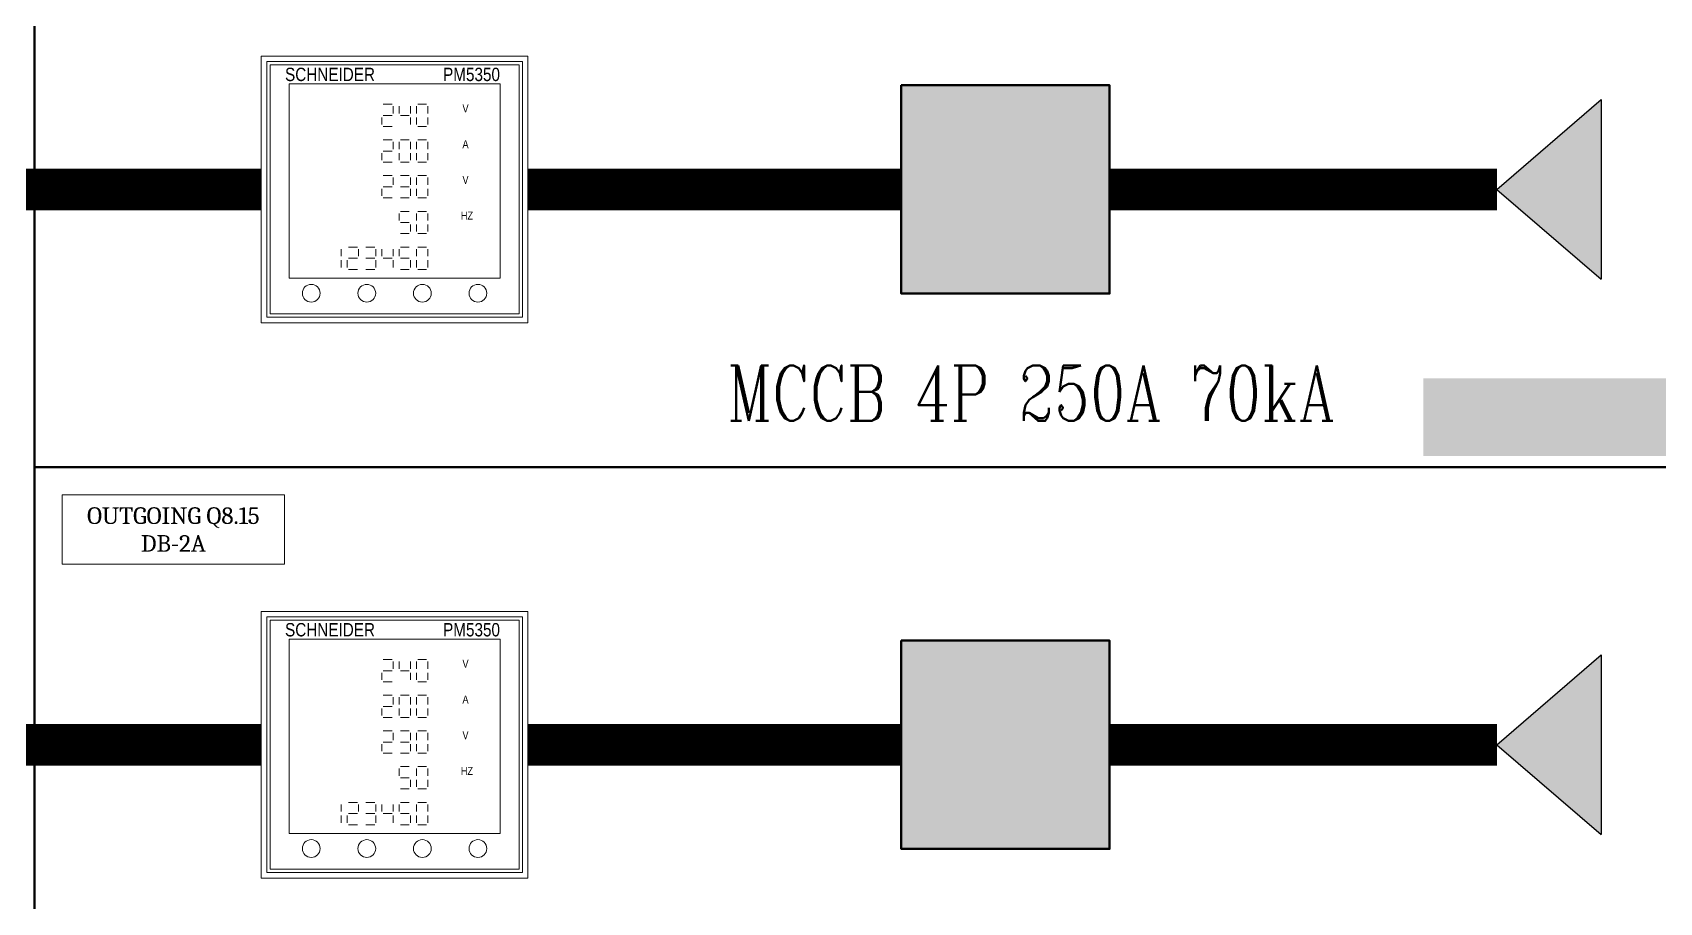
# Model space of a CAD drawing. Header units: millimetres. Extents: x -116965 to 323937, y 291661 to 566926.
# Drawn here: x -45932 to -45347, y 328583 to 328896 of the extents above; entities that cross this region are included whole.
import ezdxf
from ezdxf.enums import TextEntityAlignment as Align

# ---------------------------------------------------------------- set-up
doc = ezdxf.new("R2010")
doc.units = ezdxf.units.MM
doc.layers.get('0').update_dxf_attribs({"lineweight": 18})
doc.layers.add('BASE', color=7, linetype='Continuous', lineweight=15)
doc.layers.add('hw_Text', color=7, linetype='Continuous', lineweight=13)
doc.layers.add('C00-00-00', color=7, linetype='Continuous')
doc.layers.add('C32-AD-3C', color=7, linetype='Continuous', true_color=0x32ad3c)
doc.layers.add('C49-50-57', color=7, linetype='Continuous', true_color=0x495057)
doc.styles.add('hw_Block', font='complex.shx', dxfattribs={"width": 0.75})
doc.styles.add('hw_Block.', font='Cambria.ttf')
doc.styles.add('VnArial', font='')
doc.styles.get('VnArial').set_extended_font_data('.VnArial NarrowH')

# ---------------------------------------------------------------- blocks, each defined once
blk = doc.blocks.new('1232')
at = {"color": 7, "linetype": 'Continuous', "lineweight": 13}
for p, q in [((43.84, 78.67), (47.07, 78.67)), ((47.48, 77.94), (47.48, 75.37)), ((49.66, 77.94), (49.66, 75.37)), ((53.72, 77.94), (53.72, 75.37)), ((55.9, 77.94), (55.9, 75.37)), ((56.31, 78.67), (59.54, 78.67)), ((59.95, 77.94), (59.95, 75.37)), ((43.43, 71.35), (43.43, 73.92)), ((43.84, 74.65), (47.07, 74.65)), ((43.84, 70.62), (47.07, 70.62)), ((50.08, 74.65), (53.3, 74.65)), ((53.72, 71.35), (53.72, 73.92)), ((55.9, 71.35), (55.9, 73.92)), ((56.31, 70.62), (59.54, 70.62)), ((59.95, 71.35), (59.95, 73.92)), ((43.84, 65.82), (47.07, 65.82)), ((47.48, 65.09), (47.48, 62.52)), ((49.66, 65.09), (49.66, 62.52)), ((50.08, 65.82), (53.3, 65.82)), ((53.72, 65.09), (53.72, 62.52)), ((55.9, 65.09), (55.9, 62.52)), ((56.31, 65.82), (59.54, 65.82)), ((59.95, 65.09), (59.95, 62.52)), ((43.43, 58.49), (43.43, 61.06)), ((43.84, 61.79), (47.07, 61.79)), ((49.66, 58.49), (49.66, 61.06)), ((53.72, 58.49), (53.72, 61.06)), ((55.9, 58.49), (55.9, 61.06)), ((59.95, 58.49), (59.95, 61.06)), ((43.84, 57.77), (47.07, 57.77)), ((43.84, 52.96), (47.07, 52.96)), ((50.08, 57.77), (53.3, 57.77)), ((50.08, 52.96), (53.3, 52.96)), ((56.31, 57.77), (59.54, 57.77)), ((56.31, 52.96), (59.54, 52.96)), ((43.43, 45.64), (43.43, 48.21)), ((43.84, 48.94), (47.07, 48.94)), ((47.48, 52.23), (47.48, 49.66)), ((50.08, 48.94), (53.3, 48.94)), ((53.72, 52.23), (53.72, 49.66)), ((53.72, 45.64), (53.72, 48.21)), ((55.9, 52.23), (55.9, 49.66)), ((55.9, 45.64), (55.9, 48.21)), ((59.95, 52.23), (59.95, 49.66)), ((59.95, 45.64), (59.95, 48.21)), ((43.84, 44.91), (47.07, 44.91)), ((50.08, 44.91), (53.3, 44.91)), ((56.31, 44.91), (59.54, 44.91)), ((49.66, 39.38), (49.66, 36.81)), ((50.08, 40.1), (53.3, 40.1)), ((50.08, 36.08), (53.3, 36.08)), ((53.72, 32.78), (53.72, 35.35)), ((55.9, 39.38), (55.9, 36.81)), ((55.9, 32.78), (55.9, 35.35)), ((56.31, 40.1), (59.54, 40.1)), ((59.95, 39.38), (59.95, 36.81)), ((59.95, 32.78), (59.95, 35.35)), ((50.08, 32.06), (53.3, 32.06)), ((56.31, 32.06), (59.54, 32.06)), ((28.79, 26.5), (28.79, 23.93)), ((31.38, 27.23), (34.61, 27.23)), ((35.02, 26.5), (35.02, 23.93)), ((37.61, 27.23), (40.84, 27.23)), ((41.25, 26.5), (41.25, 23.93)), ((43.43, 26.5), (43.43, 23.93)), ((47.48, 26.5), (47.48, 23.93)), ((49.66, 26.5), (49.66, 23.93)), ((50.08, 27.23), (53.3, 27.23)), ((55.9, 26.5), (55.9, 23.93)), ((56.31, 27.23), (59.54, 27.23)), ((59.95, 26.5), (59.95, 23.93)), ((28.79, 19.91), (28.79, 22.47)), ((30.97, 19.91), (30.97, 22.47)), ((31.38, 23.2), (34.61, 23.2)), ((31.38, 19.18), (34.61, 19.18)), ((37.61, 23.2), (40.84, 23.2)), ((37.61, 19.18), (40.84, 19.18)), ((41.25, 19.91), (41.25, 22.47)), ((43.84, 23.2), (47.07, 23.2)), ((47.48, 19.91), (47.48, 22.47)), ((50.08, 23.2), (53.3, 23.2)), ((50.08, 19.18), (53.3, 19.18)), ((53.72, 19.91), (53.72, 22.47)), ((55.9, 19.91), (55.9, 22.47)), ((56.31, 19.18), (59.54, 19.18)), ((59.95, 19.91), (59.95, 22.47))]:
    blk.add_line(p, q, dxfattribs=at)
at = {"layer": 'BASE', "lineweight": 13}
for points in [[(96, 0), (0, 0), (0, 96), (96, 96)], [(3.2, 3.2), (92.8, 3.2), (92.8, 92.8), (3.2, 92.8)], [(10, 16.06), (86, 16.06), (86, 86), (10, 86)]]:
    blk.add_lwpolyline(points, close=True, dxfattribs=at)
at = {"layer": 'BASE', "color": 3, "lineweight": 13}
blk.add_lwpolyline([(2, 2), (94, 2), (94, 94), (2, 94)], close=True, dxfattribs=at)
at = {"layer": 'BASE', "lineweight": 13}
for centre in [(18, 10.61), (38, 10.61), (58, 10.61), (78, 10.61)]:
    blk.add_circle(centre, 3.2, dxfattribs=at)
at = {"layer": 'hw_Text', "lineweight": 13, "style": 'VnArial'}
for s, height, p in [('Schneider', 4.8, (24.76, 89.41)), ('V', 2.88, (73.53, 77.14)), ('A', 2.88, (73.53, 64.28)), ('V', 2.88, (73.53, 51.43)), ('Hz', 2.88, (74.05, 38.57))]:
    blk.add_text(s, height=height, rotation=360, dxfattribs=at).set_placement(p, align=Align.MIDDLE_CENTER)
at = {"layer": 'hw_Text', "color": 1, "lineweight": 13, "style": 'VnArial'}
blk.add_text('PM5350', height=4.8, rotation=360, dxfattribs=at).set_placement((75.69, 89.41), align=Align.MIDDLE_CENTER)
blk = doc.blocks.new('Load Outgoingx')
at = {"color": 0, "lineweight": 5, "ltscale": 0.7}
blk.add_lwpolyline([(10, -10), (10, -35), (90, -35), (90, -10)], close=True, dxfattribs=at)
at = {"color": 0, "lineweight": 5, "style": 'hw_Block.'}
for tag, p in [('LINE1', (50, -17.5)), ('LINE2', (50, -27.5))]:
    blk.add_attdef(tag, text='', height=6, dxfattribs=at).set_placement(p, align=Align.MIDDLE_CENTER)

msp = doc.modelspace()

# ---------------------------------------------------------------- hatches: boundary and pattern name
at = {"lineweight": -3, "ltscale": 5}
h = msp.add_hatch(color=1, dxfattribs=at)
h.dxf.hatch_style = 1
h.paths.add_polyline_path([(-45367.740522, 328807.405227), (-45367.740522, 328872.153911), (-45405.306923, 328839.779569)])
h = msp.add_hatch(color=1, dxfattribs=at)
h.dxf.hatch_style = 1
h.paths.add_polyline_path([(-45367.740522, 328607.433143), (-45367.740522, 328672.181826), (-45405.306923, 328639.807484)])
at = {"layer": 'C00-00-00'}
h = msp.add_hatch(color=256, dxfattribs=at)
edge = h.paths.add_edge_path()
edge.add_arc((-45582.198974, 328839.779569), 27.496163, 0, 360)
h = msp.add_hatch(color=256, dxfattribs=at)
h.dxf.hatch_style = 2
h.paths.add_polyline_path([(-45614.694436, 328847.278522), (-45549.703512, 328847.278522), (-45549.703512, 328832.280616), (-45614.694436, 328832.280616)])
h = msp.add_hatch(color=256, dxfattribs=at)
h.dxf.hatch_style = 2
h.paths.add_polyline_path([(-45431.737008, 328771.789061), (-45239.763808, 328771.789061), (-45239.763808, 328743.792967), (-45431.737008, 328743.792967)])
h = msp.add_hatch(color=256, dxfattribs=at)
edge = h.paths.add_edge_path()
edge.add_arc((-45582.198974, 328639.807484), 27.496163, 0, 360)
h = msp.add_hatch(color=256, dxfattribs=at)
h.dxf.hatch_style = 2
h.paths.add_polyline_path([(-45614.694436, 328647.306438), (-45549.703512, 328647.306438), (-45549.703512, 328632.308531), (-45614.694436, 328632.308531)])
at = {"layer": 'C32-AD-3C'}
h = msp.add_hatch(color=256, dxfattribs=at)
h.dxf.hatch_style = 2
h.paths.add_polyline_path([(-45604.695833, 328827.281313), (-45589.697927, 328827.281313), (-45589.697927, 328802.284803), (-45604.695833, 328802.284803)])
h = msp.add_hatch(color=256, dxfattribs=at)
h.dxf.hatch_style = 2
h.paths.add_polyline_path([(-45604.695833, 328627.309228), (-45589.697927, 328627.309228), (-45589.697927, 328602.312719), (-45604.695833, 328602.312719)])
at = {"layer": 'C49-50-57'}
h = msp.add_hatch(color=256, dxfattribs=at)
h.dxf.hatch_style = 2
h.paths.add_polyline_path([(-45619.69374, 328877.274335), (-45544.704208, 328877.274335), (-45544.704208, 328802.284803), (-45619.69374, 328802.284803)])
h = msp.add_hatch(color=256, dxfattribs=at)
h.dxf.hatch_style = 2
h.paths.add_polyline_path([(-45619.69374, 328677.30225), (-45544.704208, 328677.30225), (-45544.704208, 328602.312719), (-45619.69374, 328602.312719)])

# ---------------------------------------------------------------- linework, layer by layer
at = {"lineweight": -3, "ltscale": 5}
for p, q in [((-45405.306923, 328839.779569), (-45367.740522, 328872.153911)), ((-45367.740522, 328872.153911), (-45367.740522, 328807.405227)), ((-45405.306923, 328839.779569), (-45367.740522, 328807.405227)), ((-45405.306923, 328639.807484), (-45367.740522, 328672.181826)), ((-45367.740522, 328672.181826), (-45367.740522, 328607.433143)), ((-45405.306923, 328639.807484), (-45367.740522, 328607.433143))]:
    msp.add_line(p, q, dxfattribs=at)
at = {"color": 1, "lineweight": -3, "ltscale": 5, "const_width": 15}
for points in [[(-45850.028664, 328839.779569), (-46026.306544, 328839.779569)], [(-45619.69374, 328839.779569), (-45754.028664, 328839.779569)], [(-45544.704208, 328839.779569), (-45405.306923, 328839.779569)], [(-45850.028664, 328639.807484), (-46026.306544, 328639.807484)], [(-45619.69374, 328639.807484), (-45754.028664, 328639.807484)], [(-45544.704208, 328639.807484), (-45405.306923, 328639.807484)]]:
    msp.add_lwpolyline(points, dxfattribs=at)
at = {"layer": 'C00-00-00', "lineweight": 211}
msp.add_lwpolyline([(-45931.667218, 330439.556236), (-45231.764927, 330439.556236), (-45231.764927, 328239.863317), (-45931.667218, 328239.863317)], close=True, dxfattribs=at)
at = {"layer": 'C00-00-00', "lineweight": 100}
for points in [[(-46131.639302, 330339.570192), (-45931.667218, 330339.570192), (-45931.667218, 328339.849361), (-46131.639302, 328339.849361)], [(-45931.667218, 328939.765611), (-45231.764927, 328939.765611), (-45231.764927, 328739.793527), (-45931.667218, 328739.793527)], [(-45931.667218, 328739.793527), (-45231.764927, 328739.793527), (-45231.764927, 328539.821442), (-45931.667218, 328539.821442)]]:
    msp.add_lwpolyline(points, close=True, dxfattribs=at)
at = {"layer": 'C00-00-00', "lineweight": 50}
for points in [[(-45619.69374, 328877.274335), (-45544.704208, 328877.274335), (-45544.704208, 328802.284803), (-45619.69374, 328802.284803)], [(-45619.69374, 328677.30225), (-45544.704208, 328677.30225), (-45544.704208, 328602.312719), (-45619.69374, 328602.312719)]]:
    msp.add_lwpolyline(points, close=True, dxfattribs=at)

# ---------------------------------------------------------------- block references
for p in [(-45850.028664, 328791.779569), (-45850.028664, 328591.807484)]:
    msp.add_blockref('1232', p)
at = {"lineweight": -3}
msp.add_blockref('Load Outgoingx', (-45931.667218, 328739.793527), dxfattribs=at).add_auto_attribs({'LINE2': 'DB-2A', 'LINE1': 'OUTGOING Q8.15'})

# ---------------------------------------------------------------- texts
at = {"color": 2, "insert": (-45572.995582, 328766.402712), "char_height": 20, "attachment_point": 5, "style": 'hw_Block'}
msp.add_mtext_dynamic_manual_height_columns('MCCB 4P 250A 70kA', width=280.32785492, gutter_width=12.5, heights=[0], dxfattribs=at)

doc.saveas('drawing.dxf')
